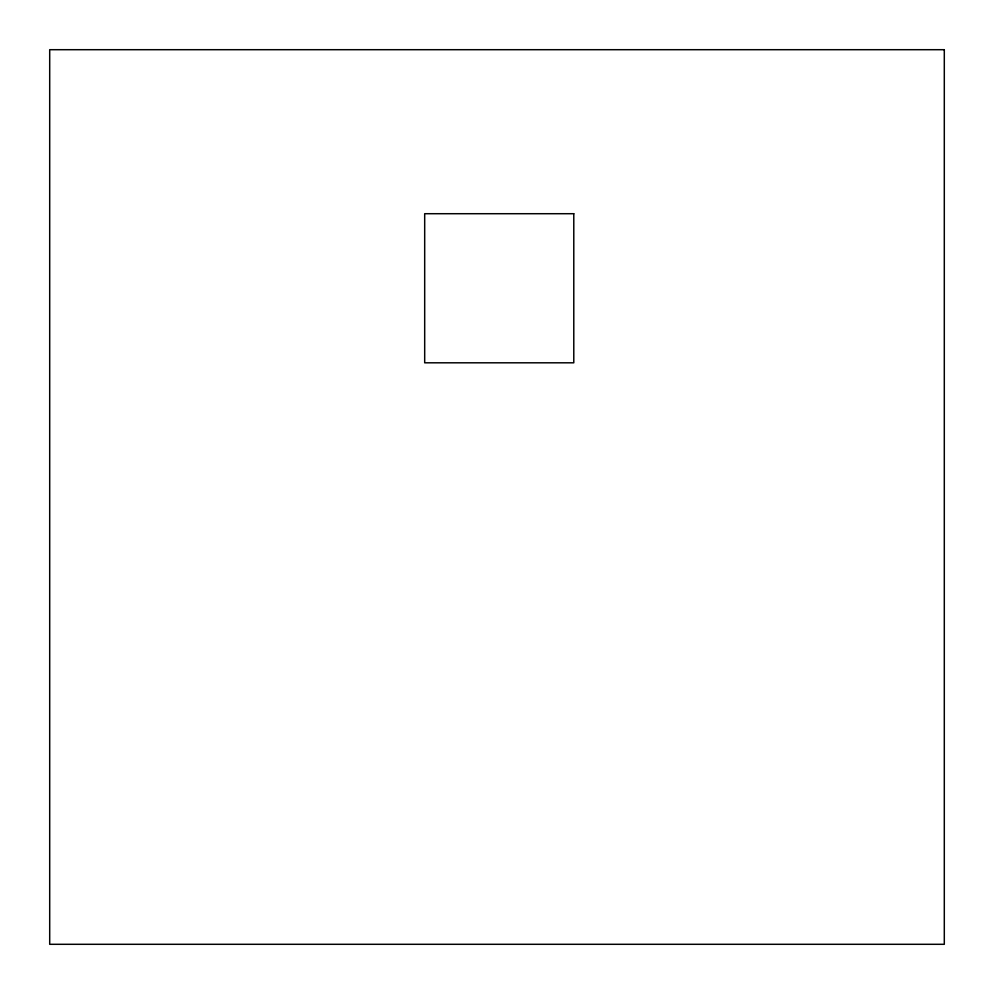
<?xml version="1.0" encoding="UTF-8"?>
<svg xmlns="http://www.w3.org/2000/svg" width="994" height="994" viewBox="0 0 994 994"><rect width="100%" height="100%" fill="white"/><g stroke="black" fill="none" stroke-linecap="round" stroke-linejoin="round"><path stroke-width="1.49" d="M944.3 49.7L49.7 49.7L49.7 944.3L944.3 944.3L944.3 49.7M573.786 213.71L424.686 213.71L424.686 362.81L573.786 362.81L573.786 213.71"/></g></svg>
